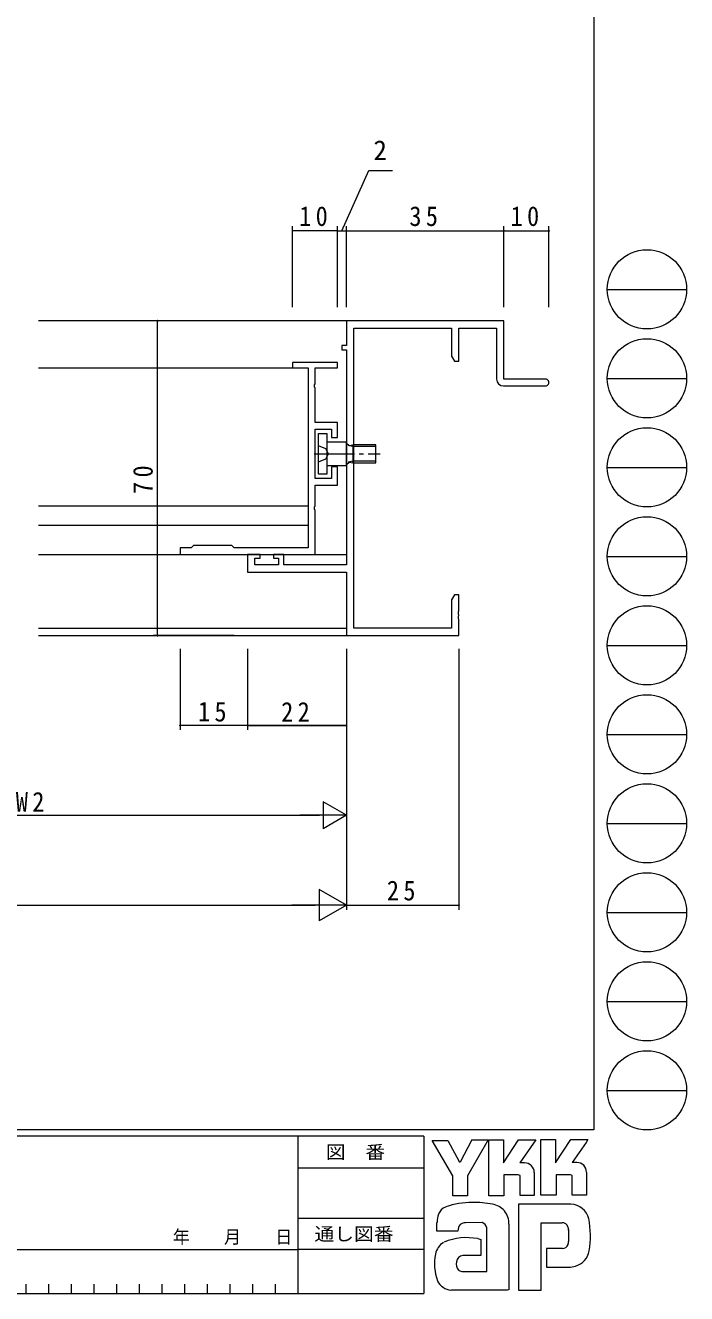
# Model space of a CAD drawing. Units: millimetres on the paper. Extents: x -420 to 373, y -297 to 267.
# Drawn here: x 225.9 to 372.9, y -297 to -14.9 of the extents above; entities that cross this region are included whole.
import ezdxf
from ezdxf.enums import TextEntityAlignment as Align

# ---------------------------------------------------------------- set-up
doc = ezdxf.new("R2010")
doc.units = ezdxf.units.MM
doc.linetypes.add('CHAIN2', pattern=[12, 9, -1, 1, -1])
doc.linetypes.add('DASHED3', pattern=[4, 3, -1])
for name, color, linetype, lineweight in [('0-1_YKK_ZWAK', 7, 'Continuous', 9), ('0-3_YKK_11', 7, 'Continuous', 9), ('0-4_YKK_12', 2, 'Continuous', 9), ('0-5_YKK_D', 6, 'Continuous', 9), ('0-7_YKK_13', 4, 'Continuous', 9)]:
    doc.layers.add(name, color=color, linetype=linetype, lineweight=lineweight)
doc.styles.add('ＭＳ ゴシック', font='')
doc.styles.get('ＭＳ ゴシック').set_extended_font_data('MS Gothic')

msp = doc.modelspace()

# ---------------------------------------------------------------- linework, layer by layer
at = {"layer": '0-1_YKK_ZWAK'}
for p, q in [((352.3, 264.4), (352.3, -260.6)), ((355.276, -73.616), (372.916, -73.616)), ((355.276, -93.412), (372.916, -93.412)), ((355.276, -113.208), (372.916, -113.208)), ((355.276, -133.004), (372.916, -133.004)), ((355.276, -152.8), (372.916, -152.8)), ((355.276, -172.596), (372.916, -172.596)), ((355.276, -192.392), (372.916, -192.392)), ((355.276, -212.188), (372.916, -212.188)), ((355.276, -231.984), (372.916, -231.984)), ((355.276, -251.78), (372.916, -251.78)), ((352.3, -260.6), (-417.7, -260.6)), ((314.5, -262), (-417.7, -262)), ((286.5, -262), (286.5, -297)), ((314.5, -262), (314.5, -297)), ((316.337, -262.906), (319.851, -262.906)), ((320.932, -270.799), (316.337, -262.906)), ((325.136, -262.798), (322.581, -267.771)), ((328.96, -275.231), (328.96, -262.825)), ((340.474, -262.717), (343.745, -262.717)), ((340.474, -275.123), (340.474, -262.717)), ((347.178, -262.717), (350.962, -262.717)), ((350.583, -263.365), (347.461, -267.825)), ((350.962, -262.717), (350.583, -263.365)), ((336.879, -267.906), (335.84, -267.906)), ((348.501, -267.825), (347.461, -267.825)), ((286.5, -269), (314.5, -269)), ((335.474, -270.582), (332.284, -270.582)), ((339.042, -270.069), (339.042, -275.15)), ((343.88, -270.555), (343.88, -275.123)), ((347.069, -270.555), (343.88, -270.555)), ((347.502, -270.717), (347.069, -270.555)), ((347.502, -275.096), (347.502, -270.717)), ((350.664, -270.069), (350.664, -275.096)), ((343.88, -275.123), (340.474, -275.123)), ((347.502, -275.046), (347.553, -275.096)), ((350.664, -275.096), (347.502, -275.096)), ((347.124, -277.096), (335.528, -277.096)), ((335.528, -277.096), (335.528, -296.206)), ((286.5, -280.199), (314.5, -280.199)), ((317.418, -283.07), (317.418, -281.141)), ((327.446, -281.205), (323.748, -281.275)), ((333.42, -281.583), (333.42, -296.179)), ((340.555, -281.259), (345.204, -281.259)), ((340.555, -296.206), (340.555, -281.259)), ((322.067, -283.07), (317.418, -283.07)), ((328.527, -292.071), (328.527, -282.34)), ((346.673, -282.756), (346.691, -285.391)), ((185.7, -287.2), (286.5, -287.2)), ((314.5, -287.199), (286.5, -287.199)), ((341.772, -286.989), (341.772, -291.125)), ((345.313, -286.989), (341.772, -286.989)), ((327.176, -288.53), (323.181, -288.535)), ((322.905, -292.071), (328.527, -292.071)), ((328.095, -292.071), (328.446, -292.071)), ((328.527, -292.07), (328.528, -292.071)), ((341.772, -291.125), (347.097, -291.125)), ((347.097, -291.125), (348.178, -290.882)), ((226.02, -294.9), (226.02, -297)), ((231.06, -294.9), (231.06, -297)), ((236.1, -294.9), (236.1, -297)), ((241.14, -294.9), (241.14, -297)), ((246.18, -294.9), (246.18, -297)), ((251.22, -294.9), (251.22, -297)), ((256.26, -294.9), (256.26, -297)), ((261.3, -294.9), (261.3, -297)), ((266.34, -294.9), (266.34, -297)), ((271.38, -294.9), (271.38, -297)), ((276.42, -294.9), (276.42, -297)), ((281.46, -294.9), (281.46, -297)), ((333.42, -296.179), (333.095, -296.233)), ((-417.7, -297), (314.5, -297)), ((322.067, -296.26), (320.58, -296.26)), ((333.095, -296.233), (322.067, -296.26))]:
    msp.add_line(p, q, dxfattribs=at)
for points in [[(319.851, -262.906), (322.364, -267.609), (322.581, -267.771)], [(325.136, -262.798), (328.762, -262.798), (324.229, -270.826)], [(328.96, -262.825), (332.176, -262.825), (332.176, -267.923), (335.555, -262.771)], [(335.555, -262.771), (339.38, -262.771), (335.84, -267.906)], [(343.745, -262.717), (343.745, -267.908), (347.178, -262.717)], [(324.229, -270.826), (324.229, -275.258), (320.932, -275.258), (320.932, -270.799)], [(332.284, -270.582), (332.284, -275.231), (328.96, -275.231)], [(339.042, -275.15), (335.906, -275.15), (335.906, -270.744), (335.474, -270.582)], [(326.473, -284.773), (327.176, -284.935), (327.176, -288.53)], [(335.528, -296.206), (339.772, -296.206), (340.555, -296.206)]]:
    msp.add_lwpolyline(points, dxfattribs=at)
for centre in [(364.096, -73.616), (364.096, -93.412), (364.096, -113.208), (364.096, -133.004), (364.096, -152.8), (364.096, -172.596), (364.096, -192.392), (364.096, -212.188), (364.096, -231.984), (364.096, -251.78)]:
    msp.add_circle(centre, 8.82, dxfattribs=at)
for centre, radius, start, end in [((336.879, -270.069), 2.163, 0.00165, 89.99603), ((348.501, -269.988), 2.163, 0.00165, 89.99603), ((320.106, -280.055), 2.444, 109.02126, 161.51263), ((325.222, -294.401), 17.68, 89.89165, 109.30847), ((325.741, -297.463), 20.748, 78.78009, 91.46938), ((329.03, -281.496), 4.449, 40.66422, 80.31693), ((328.809, -281.485), 4.612, 358.78058, 38.76563), ((346.972, -281.44), 4.341, 14.44571, 87.08746), ((322.459, -281.166), 5.037, 158.41083, 179.71774), ((324.175, -283.007), 2.109, 138.46381, 181.71359), ((323.615, -282.971), 1.701, 85.50551, 126.78038), ((326.956, -282.754), 1.625, 14.75519, 72.44994), ((345.365, -282.479), 1.229, 16.43123, 96.91661), ((330.666, -284.187), 20.86, 350.99026, 10.67624), ((324.02, -297.854), 13.309, 79.38097, 112.05824), ((343.031, -283.208), 3.673, 4.93422, 17.03551), ((320.927, -288.927), 3.908, 121.8271, 169.08475), ((345.314, -285.684), 1.306, 269.95467, 342.90144), ((343.01, -285.041), 3.697, 343.6902, 354.75362), ((347.035, -286.745), 4.291, 285.4429, 349.90448), ((327.949, -290.395), 11.082, 168.76372, 199.80078), ((324.082, -290.328), 2.369, 171.08202, 216.71922), ((323.19, -289.979), 1.445, 90.33952, 178.03638), ((323.15, -290.565), 1.526, 230.97279, 260.7549), ((320.94, -292.443), 3.823, 207.31435, 263.59464)]:
    msp.add_arc(centre, radius, start, end, dxfattribs=at)
at = {"layer": '0-3_YKK_11'}
for p, q in [((297.3, -80.6), (297.3, -86.1)), ((332.3, -80.6), (297.3, -80.6)), ((332.3, -93.6), (332.3, -80.6)), ((298.93, -82.23), (320.67, -82.23)), ((298.93, -148.97), (298.93, -82.23)), ((320.67, -82.23), (320.67, -88.509)), ((322.3, -82.23), (330.67, -82.23)), ((322.3, -89.6), (322.3, -82.23)), ((330.67, -82.23), (330.67, -93.6)), ((296.3, -86.1), (296.3, -87.1)), ((297.3, -86.1), (296.3, -86.1)), ((296.3, -87.1), (297.3, -87.1)), ((297.3, -87.1), (297.3, -134.87)), ((285.3, -89.9), (285.3, -91.1)), ((295.3, -89.9), (285.3, -89.9)), ((295.3, -91.1), (295.3, -89.9)), ((320.67, -88.509), (321.3, -89.6)), ((321.3, -89.6), (322.3, -89.6)), ((285.3, -91.1), (288.8, -91.1)), ((288.8, -91.1), (288.8, -131.1)), ((290.3, -91.1), (295.3, -91.1)), ((290.3, -94.642), (290.3, -91.1)), ((290.18, -94.825), (290.3, -94.642)), ((290.18, -95.375), (290.18, -94.825)), ((290.3, -95.558), (290.18, -95.375)), ((290.3, -103.2), (290.3, -95.558)), ((332.17, -95.1), (341.55, -95.1)), ((341.55, -93.6), (332.3, -93.6)), ((295.3, -103.2), (290.3, -103.2)), ((295.3, -106.6), (295.3, -103.2)), ((290.3, -104.7), (294, -104.7)), ((290.3, -115.7), (290.3, -104.7)), ((294, -104.7), (294, -106.6)), ((294, -106.6), (295.3, -106.6)), ((294, -113.1), (294, -115.7)), ((295.3, -113.1), (294, -113.1)), ((295.3, -117.2), (295.3, -113.1)), ((294, -115.7), (290.3, -115.7)), ((290.3, -117.2), (295.3, -117.2)), ((290.3, -121.842), (290.3, -117.2)), ((290.18, -122.025), (290.3, -121.842)), ((290.18, -122.575), (290.18, -122.025)), ((290.3, -122.758), (290.18, -122.575)), ((290.3, -132.6), (290.3, -122.758)), ((260.3, -131.1), (260.3, -132.6)), ((262.8, -131.1), (260.3, -131.1)), ((263.3, -130.6), (262.8, -131.1)), ((271.8, -130.6), (263.3, -130.6)), ((272.3, -131.1), (271.8, -130.6)), ((288.8, -131.1), (272.3, -131.1)), ((260.3, -132.6), (290.3, -132.6)), ((275.3, -132.6), (275.3, -136.5)), ((278.1, -132.6), (275.3, -132.6)), ((276.93, -133.4), (278.1, -133.4)), ((276.93, -134.87), (276.93, -133.4)), ((282.2, -134.87), (276.93, -134.87)), ((278.1, -133.4), (278.1, -132.6)), ((281.1, -132.6), (281.1, -133.4)), ((283.4, -132.6), (281.1, -132.6)), ((281.1, -133.4), (282.2, -133.4)), ((282.2, -133.4), (282.2, -134.87)), ((283.4, -134.87), (283.4, -132.6)), ((297.3, -134.87), (283.4, -134.87)), ((275.3, -136.5), (297.3, -136.5)), ((297.3, -136.5), (297.3, -150.6)), ((321.3, -141.6), (320.67, -142.691)), ((320.67, -142.691), (320.67, -148.97)), ((322.3, -141.6), (321.3, -141.6)), ((322.3, -145.142), (322.3, -141.6)), ((322.18, -145.325), (322.3, -145.142)), ((322.18, -145.875), (322.18, -145.325)), ((322.3, -146.058), (322.18, -145.875)), ((322.18, -146.325), (322.3, -146.142)), ((322.18, -146.875), (322.18, -146.325)), ((322.3, -146.142), (322.3, -146.058)), ((320.67, -148.97), (298.93, -148.97)), ((322.3, -147.058), (322.18, -146.875)), ((322.3, -150.6), (322.3, -147.058)), ((297.3, -150.6), (322.3, -150.6))]:
    msp.add_line(p, q, dxfattribs=at)
for centre, radius, start, end in [((332.17, -93.6), 1.5, 180, 269.99998), ((341.55, -94.35), 0.75, 269.99998, 90)]:
    msp.add_arc(centre, radius, start, end, dxfattribs=at)
at = {"layer": '0-4_YKK_12'}
for p, q in [((297.6, -80.6), (228.8, -80.6)), ((228.8, -91.1), (288.8, -91.1)), ((288.8, -91.1), (288.8, -126.1)), ((228.8, -121.8), (288.8, -121.8)), ((228.8, -126.1), (288.8, -126.1)), ((228.8, -132.6), (297.3, -132.6)), ((228.8, -148.97), (297.3, -148.97)), ((228.8, -150.6), (297.6, -150.6))]:
    msp.add_line(p, q, dxfattribs=at)
at = {"layer": '0-5_YKK_D'}
for p, q in [((296.3, -60.6), (302.3, -47.193)), ((302.3, -47.193), (307.5, -47.193)), ((285.3, -77.6), (285.3, -59.6)), ((295.3, -60.6), (285.3, -60.6)), ((295.3, -77.6), (295.3, -59.6)), ((295.3, -77.6), (295.3, -59.6)), ((295.3, -60.6), (297.3, -60.6)), ((297.3, -77.6), (297.3, -59.6)), ((297.3, -77.6), (297.3, -59.6)), ((297.3, -60.6), (332.3, -60.6)), ((332.3, -77.6), (332.3, -59.6)), ((332.3, -77.6), (332.3, -59.6)), ((332.3, -60.6), (342.3, -60.6)), ((342.3, -77.6), (342.3, -59.6)), ((272.3, -80.6), (254.3, -80.6)), ((255.3, -150.6), (255.3, -80.6)), ((272.3, -150.6), (254.3, -150.6)), ((260.3, -153.6), (260.3, -171.6)), ((275.3, -153.6), (275.3, -171.6)), ((275.3, -153.6), (275.3, -171.6)), ((275.3, -153.6), (275.3, -171.6)), ((297.3, -153.6), (297.3, -171.6)), ((297.3, -153.6), (297.3, -191.6)), ((297.3, -153.6), (297.3, -171.6)), ((297.3, -153.6), (297.3, -211.6)), ((297.3, -153.6), (297.3, -211.6)), ((322.3, -153.6), (322.3, -211.6)), ((275.3, -170.6), (260.3, -170.6)), ((297.3, -170.6), (275.3, -170.6)), ((275.3, -170.6), (297.3, -170.6)), ((292.104, -187.6), (292.104, -193.6)), ((297.3, -190.6), (292.104, -187.6)), ((163.3, -190.6), (291.3, -190.6)), ((297.3, -190.6), (286.908, -190.6)), ((297.3, -190.6), (292.104, -193.6)), ((291.238, -207.1), (291.238, -214.1)), ((297.3, -210.6), (291.238, -207.1)), ((4.3, -210.6), (290.3, -210.6)), ((297.3, -210.6), (285.176, -210.6)), ((297.3, -210.6), (291.238, -214.1)), ((297.3, -210.6), (322.3, -210.6))]:
    msp.add_line(p, q, dxfattribs=at)
for centre, start, end in [((285.3, -60.6), 0, 180), ((285.3, -60.6), 180, 0), ((295.3, -60.6), 0, 180), ((295.3, -60.6), 0, 180), ((295.3, -60.6), 180, 0), ((295.3, -60.6), 180, 0), ((297.3, -60.6), 0, 180), ((297.3, -60.6), 0, 180), ((297.3, -60.6), 180, 0), ((297.3, -60.6), 180, 0), ((332.3, -60.6), 0, 180), ((332.3, -60.6), 0, 180), ((332.3, -60.6), 180, 0), ((332.3, -60.6), 180, 0), ((342.3, -60.6), 0, 180), ((342.3, -60.6), 180, 0), ((255.3, -80.6), 90, 270), ((255.3, -80.6), 270, 90), ((255.3, -150.6), 90, 270), ((255.3, -150.6), 270, 90), ((260.3, -170.6), 0, 180), ((260.3, -170.6), 180, 0), ((275.3, -170.6), 0, 180), ((275.3, -170.6), 0, 180), ((275.3, -170.6), 0, 180), ((275.3, -170.6), 180, 0), ((275.3, -170.6), 180, 0), ((275.3, -170.6), 180, 0), ((297.3, -170.6), 0, 180), ((297.3, -170.6), 0, 180), ((297.3, -170.6), 180, 0), ((297.3, -170.6), 180, 0), ((322.3, -210.6), 0, 180), ((322.3, -210.6), 180, 0)]:
    msp.add_arc(centre, 0.106, start, end, dxfattribs=at)
at = {"layer": '0-7_YKK_13'}
for p, q in [((291.1, -105.7), (292.9, -105.7)), ((291.1, -114.7), (291.1, -105.7)), ((292.9, -105.7), (292.9, -114.7)), ((297.3, -107.6), (292.9, -107.6)), ((297.3, -112.8), (297.3, -107.6)), ((298.7, -108.579), (297.685, -108.339)), ((298.7, -108.2), (298.7, -112.2)), ((303.8, -108.2), (298.7, -108.2)), ((303.8, -108.579), (298.7, -108.579)), ((303.8, -112.2), (303.8, -108.2)), ((292.9, -112.8), (297.3, -112.8)), ((297.3, -112.548), (297.888, -112.055)), ((298.7, -111.821), (297.685, -112.061)), ((297.888, -112.055), (298.7, -112.2)), ((303.8, -111.821), (298.7, -111.821)), ((298.7, -112.2), (303.8, -112.2)), ((292.9, -114.7), (291.1, -114.7))]:
    msp.add_line(p, q, dxfattribs=at)
at = {"layer": '0-7_YKK_13', "linetype": 'DASHED3'}
for p, q in [((292.725, -109.055), (291.1, -108.4)), ((293.334, -110.2), (292.725, -109.055)), ((291.1, -112), (292.725, -111.345)), ((292.725, -111.345), (293.334, -110.2))]:
    msp.add_line(p, q, dxfattribs=at)
at = {"layer": '0-7_YKK_13', "linetype": 'CHAIN2'}
msp.add_line((290.1, -110.2), (304.8, -110.2), dxfattribs=at)
at = {"layer": '0-7_YKK_13'}
msp.add_lwpolyline([(297.3, -107.852), (297.888, -108.345), (298.7, -108.2)], dxfattribs=at)

# ---------------------------------------------------------------- texts
at = {"layer": '0-1_YKK_ZWAK', "style": 'ＭＳ ゴシック', "width": 1.1}
for s, p in [('図\u3000番', (292.698, -267.862)), ('通し図番', (290.179, -286.085))]:
    msp.add_text(s, height=2.933, dxfattribs=at).set_placement(p, align=Align.BOTTOM_LEFT)
at = {"layer": '0-1_YKK_ZWAK', "insert": (258.676, -286.169), "char_height": 2.933, "attachment_point": 7, "style": 'ＭＳ ゴシック'}
msp.add_mtext('\\T1.2;\\W0.95;年\\~\\~\\~月\\~\\~\\~日', dxfattribs=at)
at = {"layer": '0-5_YKK_D', "color": 3, "style": 'ＭＳ ゴシック'}
msp.add_text('2', height=4.399, dxfattribs=at).set_placement((303.3, -46.193), align=Align.BOTTOM_LEFT)
at = {"layer": '0-5_YKK_D', "color": 3, "char_height": 4.399, "attachment_point": 7, "style": 'ＭＳ ゴシック'}
for s, insert in [('\\T1.36;\\W0.9;10', (286.78, -59.6)), ('\\T1.36;\\W0.9;35', (311.28, -59.6)), ('\\T1.36;\\W0.9;10', (333.78, -59.6)), ('\\T1.36;\\W0.9;15', (264.28, -169.8)), ('\\T1.36;\\W0.9;22', (282.78, -169.8)), ('\\T1.36;\\W0.9;22', (282.78, -169.8)), ('\\T1.36;\\W0.9;W2', (223.78, -189.8)), ('\\T1.36;\\W0.9;25', (306.28, -209.6))]:
    msp.add_mtext(s, dxfattribs=dict(at, insert=insert))
at = {"layer": '0-5_YKK_D', "color": 3, "insert": (254.3, -119.12), "char_height": 4.399, "attachment_point": 7, "rotation": 90, "style": 'ＭＳ ゴシック'}
msp.add_mtext('\\T1.36;\\W0.9;70', dxfattribs=at)

doc.saveas('drawing.dxf')
